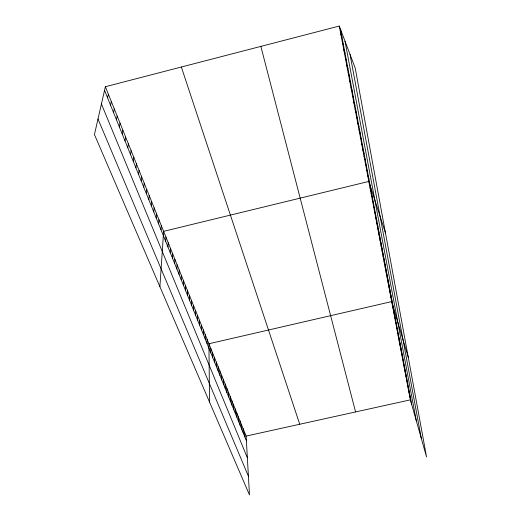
<?xml version="1.0" encoding="UTF-8"?>
<svg xmlns="http://www.w3.org/2000/svg" width="521" height="521" viewBox="0 0 521 521"><rect width="100%" height="100%" fill="white"/><g stroke="black" fill="none" stroke-linecap="round" stroke-linejoin="round"><path stroke-width="0.78" d="M201.445 329.689L201.451 325.215M199.517 324.928L199.536 320.461M197.57 320.115L197.596 315.661M195.596 315.251L195.642 310.803M193.61 310.334L193.662 305.899M191.598 305.365L191.669 300.943M189.566 300.343L189.651 295.928M187.508 295.264L187.606 290.861M185.43 290.132L185.548 285.742M183.327 284.948L183.464 280.572M181.204 279.705L181.354 275.342M179.061 274.398L179.224 270.047M176.893 269.038L177.068 264.701M174.691 263.619L174.893 259.295M172.477 258.136L172.685 253.831M170.23 252.594L170.465 248.302M167.964 246.987L168.211 242.714M165.665 241.314L165.932 237.062M159.895 286.68L163.627 231.344L368.835 181.438L385.481 233.063M160.996 229.781L161.302 225.56M158.618 223.906L158.944 219.712M156.215 217.973L156.56 213.792M153.78 211.962L154.144 207.807M151.318 205.886L151.709 201.751M148.83 199.738L149.24 195.622M146.31 193.512L146.74 189.423M143.757 187.215L144.213 183.151M141.178 180.839L141.653 176.801M138.566 174.385L139.061 170.374M135.922 167.853L136.443 163.868M133.246 161.243L133.793 157.283M130.537 154.548L131.103 150.621M127.788 147.769L128.387 143.874M125.014 140.904L125.633 137.043M122.201 133.956L122.845 130.126M119.348 126.916L120.025 123.119M116.463 119.791L117.166 116.027M113.539 112.569L114.275 108.843M110.576 105.255L111.344 101.562M107.58 97.844L108.375 94.197M105.366 86.727L94.444 134.535L249.487 494.95L246.114 436.084L105.366 86.727L339.275 26.05L355.218 68.088L426.556 456.956L410.379 399.848L339.275 26.05M246.114 436.084L410.379 399.848M98 118.97L248.413 476.22M101.426 103.979L247.358 457.783M104.539 90.341L246.381 440.675M340.806 34.093L342.01 37.31M342.317 42.038L343.528 45.301M343.808 49.873L345.026 53.181M345.28 57.603L346.498 60.957M346.732 65.242L347.956 68.635M348.165 72.777L349.396 76.216M349.578 80.214L350.815 83.692M350.978 87.561L352.216 91.077M352.359 94.815L353.596 98.371M353.72 101.979L354.964 105.568M355.062 109.052L356.312 112.679M356.39 116.04L357.64 119.7M357.706 122.943L358.956 126.636M359.002 129.755L360.258 133.48M360.285 136.489L361.541 140.247M361.548 143.145L362.811 146.929M362.798 149.716L364.062 153.532M181.341 67.02L299.731 424.257M364.036 156.215L365.299 160.058M365.254 162.63L366.523 166.499M366.465 168.973L367.728 172.868M367.657 175.245L368.927 179.165M370.001 187.567L371.271 191.533M371.147 193.617L372.424 197.609M372.287 199.602L373.564 203.613M373.414 205.515L374.69 209.553M374.527 211.37L375.804 215.42M375.628 217.153L376.904 221.223M376.716 222.871L377.992 226.961M377.79 228.524L379.073 232.64M378.852 234.118L380.135 238.247M379.907 239.653L381.19 243.795M380.949 245.124L382.232 249.285M381.978 250.536L383.261 254.71M382.994 255.889L384.277 260.083M384.003 261.184L385.286 265.391M384.999 266.42L386.282 270.646M385.983 271.604L387.266 275.843M386.96 276.736L388.243 280.982M387.924 281.809L389.207 286.068M388.881 286.83L390.164 291.102M389.825 291.799L391.108 296.084M390.763 296.716L392.039 301.014M408.282 357.347L391.688 301.587L208.921 343.756L209.52 402.036M392.632 306.543L393.909 310.861M393.563 311.454L394.846 315.785M394.488 316.312L395.771 320.649M395.406 321.125L396.683 325.469M396.312 325.879L397.588 330.236M397.204 330.594L398.48 334.951M398.09 335.25L399.366 339.62M398.969 339.868L400.245 344.244M399.835 344.433L401.111 348.816M400.695 348.953L401.971 353.342M401.548 353.427L402.824 357.823M402.394 357.862L403.664 362.264M403.228 362.245L404.498 366.654M404.055 366.589L405.325 371.004M404.869 370.893L406.139 375.309M405.683 375.153L406.947 379.575M406.484 379.366L407.748 383.795M407.279 383.541L408.542 387.976M408.067 387.676L409.33 392.111M408.842 391.772L410.105 396.214M409.617 395.83L410.874 400.271M260.858 46.389L355.576 411.942M340.48 29.215L411.636 404.296M345.019 41.192L416.338 420.883M350.021 54.379L421.404 438.767M244.59 432.3L244.844 436.891M243.053 428.483L243.3 433.068M241.503 424.628L241.737 429.213M239.934 420.74L240.161 425.318M238.351 416.807L238.572 421.391M236.755 412.84L236.964 417.419M235.14 408.835L235.342 413.413M233.512 404.797L233.708 409.369M231.865 400.714L232.053 405.279M230.204 396.585L230.38 401.157M228.524 392.424L228.693 396.989M226.83 388.217L226.987 392.782M225.118 383.97L225.267 388.529M223.392 379.685L223.529 384.238M221.646 375.348L221.77 379.9M219.882 370.972L219.999 375.517M218.104 366.55L218.208 371.089M216.306 362.088L216.397 366.621M214.483 357.575L214.567 362.102M212.646 353.017L212.718 357.536M210.79 348.412L210.849 352.925M207.078 339.191L207.111 343.691M205.222 334.58L205.241 339.073M203.346 329.923L203.353 334.404"/></g></svg>
